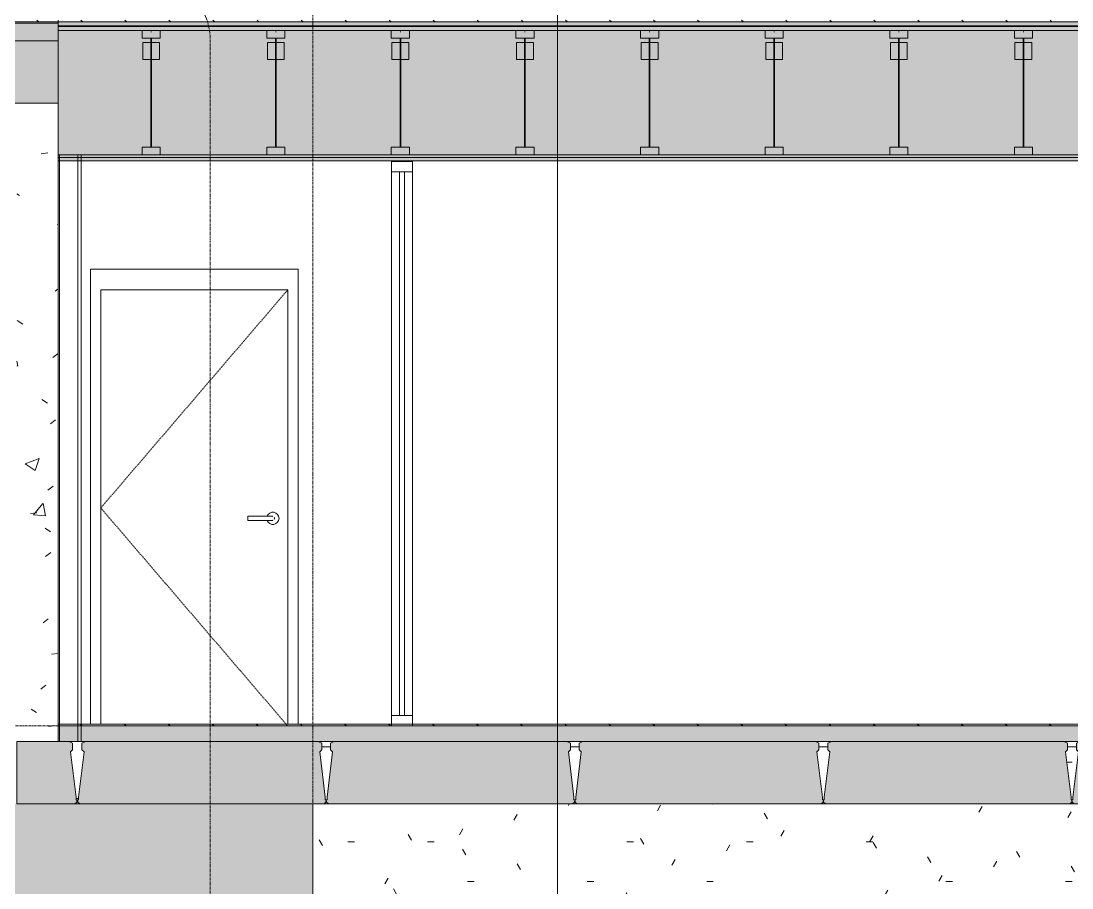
# Model space of a CAD drawing. Header units: inches. Extents: x -4168 to 1483, y -300 to 637.
# Drawn here: x -3210.5 to -3008.1, y -31.2 to 135.8 of the extents above; entities that cross this region are included whole.
import ezdxf

# ---------------------------------------------------------------- set-up
doc = ezdxf.new("R2010")
doc.units = ezdxf.units.IN
doc.header["$MEASUREMENT"] = 0
for name, pattern in [('Dash 1_16_', [0.125, 0.0625, -0.0625]), ('Dash Dot 3_16_', [0.3125, 0.1875, -0.0625, 0, -0.0625]), ('Grid Line 1_2_', [0.875, 0.5, -0.125, 0.125, -0.125])]:
    doc.linetypes.add(name, pattern=pattern)
for name, color, linetype, lineweight in [('0-1', 7, 'Continuous', 5), ('0-3', 55, 'Continuous', 9), ('0-4', 7, 'Continuous', 9), ('A-ANNO-SYMB-1', 150, 'Dash Dot 3_16_', 9), ('A-CLNG-1', 251, 'Continuous', 5), ('A-CLNG-2', 13, 'Continuous', 9), ('A-CLNG-PATT-1', 45, 'Continuous', 9), ('A-DOOR-4', 7, 'Dash 1_16_', 9), ('A-DOOR-5', 7, 'Continuous', 9), ('A-DOOR-FRAM-3', 7, 'Continuous', 9), ('A-FLOR-2', 8, 'Continuous', 5), ('A-FLOR-7', 192, 'Continuous', 9), ('A-FLOR-LEVL-1', 51, 'Grid Line 1_2_', 9), ('A-FLOR-MCUT-2', 51, 'Continuous', 9), ('A-FLOR-PATT-1', 45, 'Continuous', 9), ('A-GLAZ-CURT-1', 7, 'Continuous', 9), ('A-GLAZ-CWMG-1', 55, 'Continuous', 9), ('A-GLAZ-CWMG-2', 7, 'Continuous', 9), ('A-WALL-4', 250, 'Continuous', 13), ('A-WALL-5', 7, 'Continuous', 9), ('A-WALL-PATT-2', 45, 'Continuous', 9), ('A-WALL-PATT-3', 55, 'Continuous', 9), ('G-ANNO-SYMB', 111, 'Continuous', 9), ('I-WALL-4', 55, 'Continuous', 9), ('S-BEAM-2', 7, 'Continuous', 9), ('S-BEAM-4', 55, 'Continuous', 9), ('S-BEAM-5', 50, 'Continuous', 9), ('S-FNDN-2', 55, 'Continuous', 9), ('S-GRID-1', 1, 'Grid Line 1_2_', 9)]:
    doc.layers.add(name, color=color, linetype=linetype, lineweight=lineweight)
pattern_1 = [(0, (-3769.654, 146.633), (15.36, 3.84), [1.267, -10.253, 1.267, -10.253, -61.44]), (0, (-3769.654, 146.633), (15.36, 3.84), [-23.04, 1.267, -21.773, 1.267, -10.253, -26.88]), (0, (-3769.654, 146.633), (15.36, 3.84), [-57.6, 1.267, -6.413, 1.267, -17.933]), (120, (-3763.894, 148.553), (-11.0055376, 11.38215), [1.267, -10.253, 1.267, -10.253, -61.44]), (120, (-3763.894, 148.553), (-11.0055376, 11.38215), [-23.04, 1.267, -21.773, 1.267, -10.253, -26.88]), (120, (-3763.894, 148.553), (-11.0055376, 11.38215), [-57.6, 1.267, -6.413, 1.267, -17.933]), (240, (-3761.974, 156.233), (-4.3544624, -15.22215), [1.267, -10.253, 1.267, -10.253, -61.44]), (240, (-3761.974, 156.233), (-4.3544624, -15.22215), [-23.04, 1.267, -21.773, 1.267, -10.253, -26.88]), (240, (-3761.974, 156.233), (-4.3544624, -15.22215), [-57.6, 1.267, -6.413, 1.267, -17.933])]
pattern_2 = [(0, (-3769.654, 146.633), (30.72, 7.68), [1.267, -21.773, 1.267, -21.773, -122.88]), (0, (-3769.654, 146.633), (30.72, 7.68), [-46.08, 1.267, -44.813, 1.267, -21.773, -53.76]), (0, (-3769.654, 146.633), (30.72, 7.68), [-115.2, 1.267, -14.093, 1.267, -37.133]), (120, (-3758.134, 150.473), (-22.011075, 22.7643), [1.267, -21.773, 1.267, -21.773, -122.88]), (120, (-3758.134, 150.473), (-22.011075, 22.7643), [-46.08, 1.267, -44.813, 1.267, -21.773, -53.76]), (120, (-3758.134, 150.473), (-22.011075, 22.7643), [-115.2, 1.267, -14.093, 1.267, -37.133]), (240, (-3754.294, 165.833), (-8.708925, -30.4443), [1.267, -21.773, 1.267, -21.773, -122.88]), (240, (-3754.294, 165.833), (-8.708925, -30.4443), [-46.08, 1.267, -44.813, 1.267, -21.773, -53.76]), (240, (-3754.294, 165.833), (-8.708925, -30.4443), [-115.2, 1.267, -14.093, 1.267, -37.133])]
pattern_3 = [(135, (-3769.654, 146.633), (-4.24264, -4.24264), [])]

# ---------------------------------------------------------------- blocks, each defined once
blk = doc.blocks.new('Rectangular Mullion - 2_ x 4_ - INTERIOR-2183591-BUILDING SECTION - NORTH_SOUTH THRU PARKING RAMP - LOOKING WEST')
at = {"layer": 'A-GLAZ-CWMG-1'}
for p, q in [((-3139.12, 85), (-3139.12, 2)), ((-3135.12, 85), (-3135.12, 2))]:
    blk.add_line(p, q, dxfattribs=at)
blk = doc.blocks.new('Rectangular Mullion - 2_ x 4_ - INTERIOR-2186757-BUILDING SECTION - NORTH_SOUTH THRU PARKING RAMP - LOOKING WEST')
at = {"layer": 'A-GLAZ-CWMG-2'}
for p, q in [((-3135.12, 2), (-3139.12, 2)), ((-3139.12, 2), (-3139.12, 0)), ((-3135.12, 0), (-3135.12, 2)), ((-3139.12, 0), (-3135.12, 0))]:
    blk.add_line(p, q, dxfattribs=at)
blk = doc.blocks.new('HOLLOW METAL - HM - METAL LEAF - 1HR - 3-0 x 7-0-2191993-BUILDING SECTION - NORTH_SOUTH THRU PARKING RAMP - LOOKING WEST')
at = {"layer": 'A-DOOR-4'}
for p, q in [((-3159.14, 84), (-3195.14, 42)), ((-3195.14, 42), (-3159.14, 0))]:
    blk.add_line(p, q, dxfattribs=at)
at = {"layer": 'A-DOOR-5'}
for p, q in [((-3159.14, 84), (-3195.14, 84)), ((-3195.14, 84), (-3195.14, 0.37)), ((-3159.14, 0.37), (-3159.14, 84)), ((-3162.68, 40.39), (-3166.81, 40.39)), ((-3166.81, 40), (-3166.81, 40.39)), ((-3166.81, 39.61), (-3166.81, 40)), ((-3166.81, 39.61), (-3162.68, 39.61))]:
    blk.add_line(p, q, dxfattribs=at)
at = {"layer": 'A-DOOR-5', "flags": 128}
for points in [[(-3162.09, 40.39), (-3162.09, 40.39), (-3162.09, 40.39), (-3162.09, 40.39), (-3162.1, 40.39), (-3162.1, 40.39), (-3162.11, 40.39), (-3162.11, 40.39), (-3162.12, 40.39), (-3162.13, 40.39), (-3162.14, 40.39), (-3162.15, 40.39), (-3162.16, 40.39), (-3162.17, 40.39), (-3162.18, 40.39), (-3162.19, 40.39), (-3162.21, 40.39), (-3162.22, 40.39), (-3162.24, 40.39), (-3162.25, 40.39), (-3162.27, 40.39), (-3162.29, 40.39), (-3162.3, 40.39), (-3162.32, 40.39), (-3162.34, 40.39), (-3162.36, 40.39), (-3162.38, 40.39), (-3162.4, 40.39), (-3162.42, 40.39), (-3162.44, 40.39), (-3162.47, 40.39), (-3162.49, 40.39), (-3162.51, 40.39), (-3162.53, 40.39), (-3162.56, 40.39), (-3162.58, 40.39), (-3162.6, 40.39), (-3162.63, 40.39), (-3162.65, 40.39), (-3162.67, 40.39), (-3162.68, 40.39)], [(-3162.68, 39.61), (-3162.66, 39.61), (-3162.63, 39.61), (-3162.61, 39.61), (-3162.59, 39.61), (-3162.56, 39.61), (-3162.54, 39.61), (-3162.52, 39.61), (-3162.49, 39.61), (-3162.47, 39.61), (-3162.45, 39.61), (-3162.43, 39.61), (-3162.41, 39.61), (-3162.39, 39.61), (-3162.37, 39.61), (-3162.35, 39.61), (-3162.33, 39.61), (-3162.31, 39.61), (-3162.29, 39.61), (-3162.27, 39.61), (-3162.26, 39.61), (-3162.24, 39.61), (-3162.22, 39.61), (-3162.21, 39.61), (-3162.2, 39.61), (-3162.18, 39.61), (-3162.17, 39.61), (-3162.16, 39.61), (-3162.15, 39.61), (-3162.14, 39.61), (-3162.13, 39.61), (-3162.12, 39.61), (-3162.11, 39.61), (-3162.11, 39.61), (-3162.1, 39.61), (-3162.1, 39.61), (-3162.09, 39.61), (-3162.09, 39.61), (-3162.09, 39.61), (-3162.09, 39.61)]]:
    blk.add_lwpolyline(points, dxfattribs=at)
at = {"layer": 'A-DOOR-5'}
for centre, radius, start, end in [((-3161.99, 40), 1.18, 360, 160.3657), ((-3161.99, 40), 1.18, 199.5633, 360), ((-3162.09, 40), 0.394, 75, 90), ((-3162.09, 40), 0.394, 270, 285), ((-3162.09, 40), 0.394, 0, 30), ((-3162.09, 40), 0.394, 330, 0)]:
    blk.add_arc(centre, radius, start, end, dxfattribs=at)
at = {"layer": 'A-DOOR-FRAM-3'}
for p, q in [((-3197.14, 88), (-3197.14, 0.37)), ((-3157.14, 88), (-3197.14, 88)), ((-3157.14, 0.37), (-3157.14, 88)), ((-3195.14, 84), (-3195.14, 0.37)), ((-3195.14, 84), (-3159.14, 84)), ((-3159.14, 84), (-3159.14, 0.37))]:
    blk.add_line(p, q, dxfattribs=at)
blk = doc.blocks.new('Rectangular Mullion - 2_ x 4_ - INTERIOR-2183553-BUILDING SECTION - NORTH_SOUTH THRU PARKING RAMP - LOOKING WEST')
at = {"layer": 'A-GLAZ-CWMG-1'}
for p, q in [((-3139.12, 106.75), (-3139.12, 85)), ((-3135.12, 106.75), (-3135.12, 85))]:
    blk.add_line(p, q, dxfattribs=at)
blk = doc.blocks.new('Rectangular Mullion - 2_ x 4_ - INTERIOR-2186758-BUILDING SECTION - NORTH_SOUTH THRU PARKING RAMP - LOOKING WEST')
at = {"layer": 'A-GLAZ-CWMG-2'}
for p, q in [((-3135.12, 108.75), (-3139.12, 108.75)), ((-3139.12, 108.75), (-3139.12, 106.75)), ((-3135.12, 106.75), (-3135.12, 108.75)), ((-3139.12, 106.75), (-3135.12, 106.75))]:
    blk.add_line(p, q, dxfattribs=at)
blk = doc.blocks.new('System Panel - SINGLE PANE - SAFETY GLAZING-2187074-BUILDING SECTION - NORTH_SOUTH THRU PARKING RAMP - LOOKING WEST')
at = {"layer": 'A-GLAZ-CURT-1'}
for p, q in [((-3136.62, 106.75), (-3137.62, 106.75)), ((-3137.62, 106.75), (-3137.62, 2)), ((-3136.62, 2), (-3136.62, 106.75)), ((-3137.62, 2), (-3136.62, 2))]:
    blk.add_line(p, q, dxfattribs=at)
blk = doc.blocks.new('CTR - 1st Phase - Common Walls_rvt-1-BUILDING SECTION - NORTH_SOUTH THRU PARKING RAMP - LOOKING WEST')
at = {"layer": 'A-WALL-4'}
for p, q in [((-3203.07, 110), (-3203.07, -3)), ((-3199.57, 110), (-3199.57, -3))]:
    blk.add_line(p, q, dxfattribs=at)
at = {"layer": 'A-WALL-5'}
for p, q in [((-3203.32, 110), (-3203.32, -3)), ((-3198.95, 110), (-3203.32, 110)), ((-3198.95, -3), (-3198.95, 110)), ((-3203.32, -3), (-3198.95, -3))]:
    blk.add_line(p, q, dxfattribs=at)
at = {"layer": 'I-WALL-4'}
for p, q in [((-3197.14, 0.37), (-3197.14, 88)), ((-3197.14, 88), (-3157.14, 88)), ((-3157.14, 88), (-3157.14, 0.37)), ((-3199.43, -14), (-3199.9, -14))]:
    blk.add_line(p, q, dxfattribs=at)
at = {"layer": '0-4'}
for name in ['Rectangular Mullion - 2_ x 4_ - INTERIOR-2186758-BUILDING SECTION - NORTH_SOUTH THRU PARKING RAMP - LOOKING WEST', 'Rectangular Mullion - 2_ x 4_ - INTERIOR-2183553-BUILDING SECTION - NORTH_SOUTH THRU PARKING RAMP - LOOKING WEST', 'System Panel - SINGLE PANE - SAFETY GLAZING-2187074-BUILDING SECTION - NORTH_SOUTH THRU PARKING RAMP - LOOKING WEST', 'HOLLOW METAL - HM - METAL LEAF - 1HR - 3-0 x 7-0-2191993-BUILDING SECTION - NORTH_SOUTH THRU PARKING RAMP - LOOKING WEST', 'Rectangular Mullion - 2_ x 4_ - INTERIOR-2183591-BUILDING SECTION - NORTH_SOUTH THRU PARKING RAMP - LOOKING WEST', 'Rectangular Mullion - 2_ x 4_ - INTERIOR-2186757-BUILDING SECTION - NORTH_SOUTH THRU PARKING RAMP - LOOKING WEST']:
    blk.add_blockref(name, (0, 0), dxfattribs=at)
blk = doc.blocks.new('034100 - Precast Structural Concrete - Inverted Tee - IT 24IT31 _11_F _ 11_B SHELF_-2116639-BUILDING SECTION - NORTH_SOUTH THRU PARKING RAMP - LOOKING WEST')
at = {"layer": 'S-BEAM-4'}
h = blk.add_hatch(dxfattribs=at)
h.set_pattern_fill('FP_5', color=256, style=0, pattern_type=2)
h.set_pattern_definition(pattern_2)
h.paths.add_polyline_path([(-2960.2, -14.21), (-2960.02, -14.21), (-2960.02, -13.74), (-2958.96, -4.97), (-2959.35, -4.57), (-2959.35, -4), (-2961.04, -4), (-2961.04, -4.57), (-2961.44, -4.97), (-2960.37, -14), (-2960.37, -14.21), (-2960.24, -14.21)], flags=0)
h.paths.add_polyline_path([(-2960.16, -15), (-2959.78, -15), (-2960.16, -14.69), (-2960.2, -14.21), (-2960.24, -14.69), (-2960.61, -15), (-2960.2, -15)], flags=0)
h.paths.add_polyline_path([(-3055.96, -14.21), (-3055.78, -14.21), (-3055.78, -13.74), (-3054.72, -4.97), (-3055.12, -4.57), (-3055.12, -4), (-3056.81, -4), (-3056.81, -4.57), (-3057.2, -4.97), (-3056.14, -14), (-3056.14, -14.21), (-3056, -14.21)], flags=0)
h.paths.add_polyline_path([(-3056.38, -15), (-3055.54, -15), (-3055.92, -14.69), (-3055.96, -14.21), (-3056, -14.69), (-3056.14, -14.8)], flags=0)
h.paths.add_polyline_path([(-3103.84, -14.21), (-3103.67, -14.21), (-3103.67, -13.74), (-3102.6, -4.97), (-3103, -4.57), (-3103, -4), (-3104.69, -4), (-3104.69, -4.57), (-3105.08, -4.97), (-3104.02, -14), (-3104.02, -14.21), (-3103.88, -14.21)], flags=0)
h.paths.add_polyline_path([(-3103.8, -15), (-3103.43, -15), (-3103.8, -14.69), (-3103.84, -14.21), (-3103.88, -14.69), (-3104.26, -15), (-3103.84, -15)], flags=0)
h.paths.add_polyline_path([(-3008.08, -14.21), (-3007.9, -14.21), (-3007.9, -13.74), (-3006.84, -4.97), (-3007.23, -4.57), (-3007.23, -4), (-3008.93, -4), (-3008.93, -4.57), (-3009.32, -4.97), (-3008.26, -14), (-3008.26, -14.21), (-3008.12, -14.21)], flags=0)
h.paths.add_polyline_path([(-3008.08, -15), (-3007.66, -15), (-3008.04, -14.69), (-3008.08, -14.21), (-3008.12, -14.69), (-3008.5, -15), (-3008.12, -15)], flags=0)
h.paths.add_polyline_path([(-3151.73, -14.21), (-3151.55, -14.21), (-3151.55, -13.74), (-3150.49, -4.97), (-3150.88, -4.57), (-3150.88, -4), (-3152.57, -4), (-3152.57, -4.57), (-3152.97, -4.97), (-3151.9, -14), (-3151.87, -14.21), (-3151.77, -14.21)], flags=0)
h.paths.add_polyline_path([(-3151.73, -15), (-3151.31, -15), (-3151.68, -14.69), (-3151.73, -14.21), (-3151.77, -14.69), (-3152.14, -15), (-3151.77, -15)], flags=0)
h.paths.add_polyline_path([(-2864.43, -14.21), (-2864.26, -14.21), (-2864.26, -13.74), (-2863.19, -4.97), (-2863.59, -4.57), (-2863.59, -4), (-2865.28, -4), (-2865.28, -4.57), (-2865.67, -4.97), (-2864.61, -14), (-2864.61, -14.21), (-2864.48, -14.21)], flags=0)
h.paths.add_polyline_path([(-2864.61, -15), (-2864.02, -15), (-2864.39, -14.69), (-2864.43, -14.21), (-2864.48, -14.69), (-2864.85, -15)], flags=0)
h.paths.add_polyline_path([(-2912.32, -14.21), (-2912.14, -14.21), (-2912.14, -13.74), (-2911.08, -4.97), (-2911.47, -4.57), (-2911.47, -4), (-2913.16, -4), (-2913.16, -4.57), (-2913.56, -4.97), (-2912.49, -13.82), (-2912.49, -14.21), (-2912.36, -14.21)], flags=0)
h.paths.add_polyline_path([(-2911.9, -15), (-2912.27, -14.69), (-2912.32, -14.21), (-2912.36, -14.69), (-2912.73, -15), (-2912.07, -15)], flags=0)
h = blk.add_hatch(dxfattribs=at)
h.set_pattern_fill('FP_5', color=256, style=0, pattern_type=2)
h.set_pattern_definition(pattern_2)
h.paths.add_polyline_path([(-3154.32, -34.21), (-2827.84, -34.21), (-2827.84, -15), (-3154.32, -15), (-3154.32, -23.38)], flags=0)
h = blk.add_hatch(dxfattribs=at)
h.set_pattern_fill('FP_14', color=256, style=0, pattern_type=2)
h.set_pattern_definition([(0, (-3769.654, 168.31), (30.72, 5.431), [1.267, -21.773, 1.267, -21.773, -122.88]), (0, (-3769.654, 168.31), (30.72, 5.431), [-46.08, 1.267, -44.813, 1.267, -21.773, -53.76]), (0, (-3769.654, 168.31), (30.72, 5.431), [-115.2, 1.267, -14.093, 1.267, -37.133]), (129.232, (-3758.134, 171.026), (-19.350573, 12.83838), [1.002, -17.213, 1.002, -114.358]), (129.232, (-3758.134, 171.026), (-19.350573, 12.83838), [-19.217, -17.213, 1.002, -35.428, -60.716]), (129.232, (-3758.134, 171.026), (-19.350573, 12.83838), [-72.859, 1.002, -17.213, 1.002, -41.499]), (129.232, (-3758.134, 171.026), (-19.350573, 12.83838), [-92.075, -11.141, 1.002, -29.356]), (230.768, (-3754.294, 181.887), (-11.370004, -24.78585), [1.002, -17.213, 1.002, -114.358]), (230.768, (-3754.294, 181.887), (-11.370004, -24.78585), [-19.217, -17.213, 1.002, -35.428, -60.716]), (230.768, (-3754.294, 181.887), (-11.370004, -24.78585), [-72.859, 1.002, -17.213, 1.002, -41.499]), (230.768, (-3754.294, 181.887), (-11.370004, -24.78585), [-92.075, -11.141, 1.002, -29.356])])
h.paths.add_polyline_path([(-2831.87, -35), (-2827.84, -35), (-2827.84, -34.21), (-3154.32, -34.21), (-3154.32, -35), (-2835.24, -35)], flags=0)
for p, q in [((-3150.88, -4), (-3152.57, -4)), ((-3103, -4), (-3104.69, -4)), ((-3055.12, -4), (-3056.81, -4)), ((-3007.23, -4), (-3008.93, -4)), ((-2959.35, -4), (-2961.04, -4)), ((-2911.47, -4), (-2913.16, -4)), ((-2863.59, -4), (-2865.28, -4)), ((-3151.31, -15), (-3152.14, -15)), ((-3103.43, -15), (-3104.26, -15)), ((-3055.54, -15), (-3056.38, -15)), ((-3007.66, -15), (-3008.5, -15)), ((-2959.78, -15), (-2960.61, -15)), ((-2911.9, -15), (-2912.73, -15)), ((-2864.02, -15), (-2864.85, -15)), ((-2827.84, -15), (-2827.84, -34.21)), ((-2827.84, -34.21), (-3154.32, -34.21)), ((-2827.84, -34.21), (-2827.84, -35)), ((-2827.84, -35), (-3154.32, -35))]:
    blk.add_line(p, q, dxfattribs=at)
blk = doc.blocks.new('034100 - Precast Structural Concrete - Solid Plank - 12_-2115727-BUILDING SECTION - NORTH_SOUTH THRU PARKING RAMP - LOOKING WEST')
at = {"layer": 'S-BEAM-5'}
blk.add_hatch(color=256, dxfattribs=at).paths.add_polyline_path([(-3152.14, -15), (-3151.77, -14.69), (-3151.77, -14.21), (-3151.9, -14.21), (-3151.9, -13.74), (-3152.96, -4.96), (-3152.57, -4.57), (-3152.57, -3.31), (-3153.26, -3), (-3198.07, -3), (-3198.76, -3.31), (-3198.76, -4.57), (-3198.37, -4.97), (-3199.43, -14), (-3199.43, -14.21), (-3199.61, -14.21), (-3199.57, -14.69), (-3199.19, -15), (-3154.32, -15)], flags=0)
at = {"layer": 'S-BEAM-2'}
for p, q in [((-3198.07, -3), (-3198.76, -3.31)), ((-3198.76, -3.31), (-3198.76, -4.57)), ((-3153.26, -3), (-3198.07, -3)), ((-3152.57, -3.31), (-3153.26, -3)), ((-3152.57, -4.57), (-3152.57, -3.31)), ((-3198.37, -4.97), (-3199.43, -13.74)), ((-3198.76, -4.57), (-3198.37, -4.97)), ((-3152.97, -4.97), (-3152.57, -4.57)), ((-3151.9, -13.74), (-3152.97, -4.97)), ((-3199.43, -13.74), (-3199.43, -14.21)), ((-3151.9, -13.82), (-3151.9, -13.74)), ((-3151.9, -14.21), (-3151.9, -13.82)), ((-3199.43, -14.21), (-3199.61, -14.21)), ((-3199.61, -14.21), (-3199.57, -14.69)), ((-3199.57, -14.69), (-3199.19, -15)), ((-3199.19, -15), (-3152.14, -15)), ((-3152.14, -15), (-3151.77, -14.69)), ((-3151.73, -14.21), (-3151.9, -14.21)), ((-3151.77, -14.69), (-3151.73, -14.21))]:
    blk.add_line(p, q, dxfattribs=at)
blk = doc.blocks.new('034100 - Precast Structural Concrete - Solid Plank - 12_-1871086-BUILDING SECTION - NORTH_SOUTH THRU PARKING RAMP - LOOKING WEST')
at = {"layer": 'S-BEAM-5'}
blk.add_hatch(color=256, dxfattribs=at).paths.add_polyline_path([(-3133.54, -15), (-3104.26, -15), (-3103.88, -14.69), (-3103.88, -14.21), (-3104.02, -14.21), (-3104.02, -13.74), (-3105.08, -4.97), (-3104.69, -4.57), (-3104.69, -3.31), (-3105.38, -3), (-3150.19, -3), (-3150.88, -3.31), (-3150.88, -4.57), (-3150.49, -4.97), (-3151.55, -14), (-3151.55, -14.21), (-3151.73, -14.21), (-3151.68, -14.69), (-3151.31, -15), (-3150.3, -15)], flags=0)
at = {"layer": 'S-BEAM-2'}
for p, q in [((-3150.19, -3), (-3150.88, -3.31)), ((-3150.88, -3.31), (-3150.88, -4.57)), ((-3105.38, -3), (-3150.19, -3)), ((-3104.69, -3.31), (-3105.38, -3)), ((-3104.69, -4.57), (-3104.69, -3.31)), ((-3150.49, -4.97), (-3151.55, -13.74)), ((-3150.88, -4.57), (-3150.49, -4.97)), ((-3105.08, -4.97), (-3104.69, -4.57)), ((-3104.02, -13.74), (-3105.08, -4.97)), ((-3151.55, -13.74), (-3151.55, -14.21)), ((-3104.02, -13.82), (-3104.02, -13.74)), ((-3104.02, -14.21), (-3104.02, -13.82)), ((-3151.55, -14.21), (-3151.73, -14.21)), ((-3151.73, -14.21), (-3151.68, -14.69)), ((-3151.68, -14.69), (-3151.31, -15)), ((-3151.31, -15), (-3104.26, -15)), ((-3104.26, -15), (-3103.88, -14.69)), ((-3103.84, -14.21), (-3104.02, -14.21)), ((-3103.88, -14.69), (-3103.84, -14.21))]:
    blk.add_line(p, q, dxfattribs=at)
blk = doc.blocks.new('TRUSS - 24_-2435176-BUILDING SECTION - NORTH_SOUTH THRU PARKING RAMP - LOOKING WEST')
at = {"layer": 'S-BEAM-2'}
for p, q in [((-2519.67, 134), (-2519.67, 132.5)), ((-2516.17, 134), (-2519.67, 134)), ((-2516.17, 132.5), (-2516.17, 134)), ((-2519.67, 132.5), (-2516.17, 132.5)), ((-2516.3, 131.68), (-2519.55, 131.68)), ((-2519.55, 131.68), (-2519.55, 128.43)), ((-2516.3, 128.43), (-2516.3, 131.68)), ((-2519.55, 128.43), (-2516.3, 128.43)), ((-2519.67, 111.5), (-2519.67, 110)), ((-2516.17, 111.5), (-2519.67, 111.5)), ((-2516.17, 110), (-2516.17, 111.5)), ((-2519.67, 110), (-2516.17, 110))]:
    blk.add_line(p, q, dxfattribs=at)
at = {"layer": 'S-BEAM-4'}
for p, q in [((-2517.86, 133.75), (-2517.99, 133.75)), ((-2517.99, 132.5), (-2517.99, 111.5)), ((-2517.86, 111.5), (-2517.86, 132.5))]:
    blk.add_line(p, q, dxfattribs=at)
blk = doc.blocks.new('034100 - Precast Structural Concrete - Solid Plank - 12_-2074210-BUILDING SECTION - NORTH_SOUTH THRU PARKING RAMP - LOOKING WEST')
at = {"layer": 'S-BEAM-5'}
blk.add_hatch(color=256, dxfattribs=at).paths.add_polyline_path([(-3203.32, 120), (-3203.32, 132), (-3246.59, 131.97), (-3247.22, 131.69), (-3247.22, 130.43), (-3246.82, 130.03), (-3247.89, 121.18), (-3247.89, 120.79), (-3248.06, 120.79), (-3248.02, 120.31), (-3247.65, 120), (-3211.32, 120)], flags=0)
at = {"layer": 'S-BEAM-2'}
for p, q in [((-3246.52, 132), (-3247.22, 131.69)), ((-3247.22, 131.69), (-3247.22, 130.43)), ((-3203.32, 132), (-3246.52, 132)), ((-3203.32, 120), (-3203.32, 132)), ((-3246.82, 130.03), (-3247.89, 121.26)), ((-3247.22, 130.43), (-3246.82, 130.03)), ((-3247.89, 120.79), (-3248.06, 120.79)), ((-3248.06, 120.79), (-3248.02, 120.31)), ((-3248.02, 120.31), (-3247.65, 120)), ((-3247.89, 121.26), (-3247.89, 121.18)), ((-3247.89, 121.18), (-3247.89, 120.79)), ((-3247.65, 120), (-3203.32, 120))]:
    blk.add_line(p, q, dxfattribs=at)
blk = doc.blocks.new('034100 - Precast Structural Concrete - Solid Plank - 12_-2115728-BUILDING SECTION - NORTH_SOUTH THRU PARKING RAMP - LOOKING WEST')
at = {"layer": 'S-BEAM-5'}
blk.add_hatch(color=256, dxfattribs=at).paths.add_polyline_path([(-3200.14, -15), (-3199.77, -14.69), (-3199.77, -14.21), (-3199.9, -14.21), (-3199.9, -13.74), (-3200.97, -4.97), (-3200.57, -4.57), (-3200.57, -3.31), (-3201.26, -3), (-3211.32, -3), (-3211.32, -15), (-3200.57, -15)], flags=0)
at = {"layer": 'S-BEAM-2'}
for p, q in [((-3201.26, -3), (-3211.32, -3)), ((-3211.32, -3), (-3211.32, -15)), ((-3200.57, -3.31), (-3201.26, -3)), ((-3200.57, -4.57), (-3200.57, -3.31)), ((-3200.97, -4.97), (-3200.57, -4.57)), ((-3199.9, -13.74), (-3200.97, -4.97)), ((-3199.9, -13.82), (-3199.9, -13.74)), ((-3199.9, -14.21), (-3199.9, -13.82)), ((-3211.32, -15), (-3200.14, -15)), ((-3200.14, -15), (-3199.77, -14.69)), ((-3199.73, -14.21), (-3199.9, -14.21)), ((-3199.77, -14.69), (-3199.73, -14.21))]:
    blk.add_line(p, q, dxfattribs=at)
blk = doc.blocks.new('CTR - 1st Phase - Structure_rvt-1-BUILDING SECTION - NORTH_SOUTH THRU PARKING RAMP - LOOKING WEST')
at = {"layer": 'A-WALL-PATT-2'}
h = blk.add_hatch(dxfattribs=at)
h.set_pattern_fill('FP_12', color=256, style=0, pattern_type=2)
h.set_pattern_definition([(50, (-3769.654, 146.633), (27.5427, -2.4099), [2.88, -31.68]), (355, (-3769.654, 146.633), (-5.3278, 28.8843), [2.304, -25.344]), (100.451, (-3767.36, 146.432), (22.2153, 26.4739), [2.448, -26.924]), (46.184, (-3769.654, 154.313), (40.9819, -6.3564), [4.32, -47.52]), (96.636, (-3766.24, 153.784), (35.8907, 37.4062), [3.671, -40.386]), (351.184, (-3769.654, 154.313), (35.891, 37.4062), [3.456, -38.016]), (21, (-3765.814, 152.393), (22.921, -15.4607), [2.88, -31.68]), (326, (-3765.814, 152.393), (9.3435, 27.8457), [2.304, -25.344]), (71.451, (-3763.904, 151.105), (32.2648, 12.3844), [2.448, -26.924]), (37.5, (-3769.654, 146.633), (0.46686, 12.7827), [1.267, -23.77, 1.267, -24.461, -25.44]), (37.5, (-3769.654, 146.633), (0.46686, 12.7827), [-50.765, 1.267, -24.173]), (7.5, (-3769.654, 146.633), (10.1016, 15.1451), [1.267, -13.402, 1.267, -23.194, -9.696]), (7.5, (-3769.654, 146.633), (10.1016, 15.1451), [-39.13, 1.267, -8.429]), (327.5, (-3778.217, 146.633), (20.49916, -0.86578), [1.267, -8.333, 1.267, -28.685, -39.744]), (327.5, (-3778.217, 146.633), (20.49916, -0.86578), [-39.552, 1.267, -38.477]), (317.5, (-3782.057, 146.633), (22.3948, 3.8443), [1.267, -11.213, 1.267, -18.624, -28.224]), (317.5, (-3782.057, 146.633), (22.3948, 3.8443), [-32.371, 1.267, -26.957])])
h.paths.add_polyline_path([(-3203.32, -3), (-3203.32, 120), (-3211.32, 120), (-3211.32, -3)], flags=0)
at = {"layer": 'A-WALL-PATT-3'}
h = blk.add_hatch(dxfattribs=at)
h.set_pattern_fill('FP_3', color=256, style=0, pattern_type=2)
h.set_pattern_definition(pattern_1)
h.paths.add_polyline_path([(-3154.32, -129.2), (-3154.32, -15), (-3755.32, -15), (-3755.32, -41.19), (-3724.32, -43.67), (-3169.63, -126.91)], flags=0)
h.paths.add_polyline_path([(-3724.32, -49.73), (-3724.32, -49.69), (-3724.64, -49.69)], flags=0)
at = {"layer": 'A-WALL-5'}
for p, q in [((-3203.32, 120), (-3211.32, 120)), ((-3203.32, -3), (-3203.32, 120)), ((-3211.32, -3), (-3203.32, -3))]:
    blk.add_line(p, q, dxfattribs=at)
at = {"layer": 'S-FNDN-2'}
for p, q in [((-3199.19, -15), (-3200.14, -15)), ((-3154.32, -129.2), (-3154.32, -15))]:
    blk.add_line(p, q, dxfattribs=at)
at = {"layer": '0-3'}
for name, p in [('TRUSS - 24_-2435176-BUILDING SECTION - NORTH_SOUTH THRU PARKING RAMP - LOOKING WEST', (-667.51, 0)), ('TRUSS - 24_-2435176-BUILDING SECTION - NORTH_SOUTH THRU PARKING RAMP - LOOKING WEST', (-643.51, 0)), ('TRUSS - 24_-2435176-BUILDING SECTION - NORTH_SOUTH THRU PARKING RAMP - LOOKING WEST', (-619.51, 0)), ('TRUSS - 24_-2435176-BUILDING SECTION - NORTH_SOUTH THRU PARKING RAMP - LOOKING WEST', (-595.51, 0)), ('TRUSS - 24_-2435176-BUILDING SECTION - NORTH_SOUTH THRU PARKING RAMP - LOOKING WEST', (-571.51, 0)), ('TRUSS - 24_-2435176-BUILDING SECTION - NORTH_SOUTH THRU PARKING RAMP - LOOKING WEST', (-547.51, 0)), ('TRUSS - 24_-2435176-BUILDING SECTION - NORTH_SOUTH THRU PARKING RAMP - LOOKING WEST', (-523.51, 0)), ('TRUSS - 24_-2435176-BUILDING SECTION - NORTH_SOUTH THRU PARKING RAMP - LOOKING WEST', (-499.51, 0)), ('034100 - Precast Structural Concrete - Solid Plank - 12_-2074210-BUILDING SECTION - NORTH_SOUTH THRU PARKING RAMP - LOOKING WEST', (0, 0)), ('034100 - Precast Structural Concrete - Solid Plank - 12_-2115728-BUILDING SECTION - NORTH_SOUTH THRU PARKING RAMP - LOOKING WEST', (0, 0)), ('034100 - Precast Structural Concrete - Solid Plank - 12_-2115727-BUILDING SECTION - NORTH_SOUTH THRU PARKING RAMP - LOOKING WEST', (0, 0)), ('034100 - Precast Structural Concrete - Inverted Tee - IT 24IT31 _11_F _ 11_B SHELF_-2116639-BUILDING SECTION - NORTH_SOUTH THRU PARKING RAMP - LOOKING WEST', (0, 0)), ('034100 - Precast Structural Concrete - Solid Plank - 12_-1871086-BUILDING SECTION - NORTH_SOUTH THRU PARKING RAMP - LOOKING WEST', (0, 0)), ('034100 - Precast Structural Concrete - Solid Plank - 12_-1871086-BUILDING SECTION - NORTH_SOUTH THRU PARKING RAMP - LOOKING WEST', (47.88, 0)), ('034100 - Precast Structural Concrete - Solid Plank - 12_-1871086-BUILDING SECTION - NORTH_SOUTH THRU PARKING RAMP - LOOKING WEST', (95.76, 0)), ('034100 - Precast Structural Concrete - Solid Plank - 12_-1871086-BUILDING SECTION - NORTH_SOUTH THRU PARKING RAMP - LOOKING WEST', (143.65, 0))]:
    blk.add_blockref(name, p, dxfattribs=at)

msp = doc.modelspace()

# ---------------------------------------------------------------- hatches: boundary and pattern name
at = {"layer": 'A-CLNG-1'}
msp.add_hatch(color=256, dxfattribs=at).paths.add_polyline_path([(-2127.9861, 109.5), (-2104.8237, 109.5), (-2104.8237, 110), (-3203.3237, 110), (-3203.3237, 109.5), (-2918.8237, 109.5), (-2918.8237, 109.875), (-2913.3237, 109.875), (-2913.3237, 109.5), (-2717.2237, 109.5), (-2717.2237, 109.875), (-2711.7237, 109.875), (-2711.7237, 109.5), (-2515.3112, 109.5), (-2515.3112, 109.875), (-2509.8112, 109.875), (-2509.8112, 109.5), (-2136.3657, 109.5)], flags=0)
at = {"layer": 'A-CLNG-PATT-1'}
h = msp.add_hatch(dxfattribs=at)
h.set_pattern_fill('FP_5', color=256, style=0, pattern_type=2)
h.set_pattern_definition(pattern_2)
h.paths.add_polyline_path([(-2697.7985, 108.875), (-2104.8222, 108.875), (-2104.8237, 109.5), (-3203.3237, 109.5), (-3203.3237, 108.875), (-2706.1781, 108.875)], flags=0)
at = {"layer": 'A-FLOR-2'}
for points in [[(-3234.0925, 135.375), (-3203.3237, 135.375), (-3203.3237, 135.625), (-3852.4737, 135.625), (-3852.4737, 135.375), (-3248.6362, 135.375)], [(-3203.3237, 134.75), (-2076.1737, 134.75), (-2076.1737, 134.875), (-3203.3237, 134.875)]]:
    msp.add_hatch(color=256, dxfattribs=at).paths.add_polyline_path(points, flags=0)
at = {"layer": 'A-FLOR-PATT-1'}
h = msp.add_hatch(dxfattribs=at)
h.set_pattern_fill('FP_2', color=256, style=0, pattern_type=2)
h.set_pattern_definition(pattern_3)
h.paths.add_polyline_path([(-3234.0925, 135.625), (-3203.3237, 135.625), (-3203.3237, 136), (-3852.4737, 136), (-3852.4737, 135.625), (-3248.6362, 135.625)], flags=0)
h = msp.add_hatch(dxfattribs=at)
h.set_pattern_fill('FP_2', color=256, style=0, pattern_type=2)
h.set_pattern_definition(pattern_3)
h.paths.add_polyline_path([(-2664.2801, 135.625), (-2076.7987, 135.625), (-2076.7987, 136), (-3203.3237, 136), (-3203.3237, 135.625), (-2668.4112, 135.625)], flags=0)
h = msp.add_hatch(dxfattribs=at)
h.set_pattern_fill('FP_3', color=256, style=0, pattern_type=2)
h.set_pattern_definition(pattern_1)
h.paths.add_polyline_path([(-2668.4112, 134.875), (-2076.1737, 134.875), (-2076.1737, 135.625), (-3203.3237, 135.625), (-3203.3237, 134.875), (-2670.4112, 134.875)], flags=0)
h = msp.add_hatch(dxfattribs=at)
h.set_pattern_fill('FP_3', color=256, style=0, pattern_type=2)
h.set_pattern_definition(pattern_1)
h.paths.add_polyline_path([(-3852.4737, 132), (-3203.3237, 132), (-3203.3237, 135.375), (-3852.4737, 135.375), (-3852.4737, 132.1456)], flags=0)
h = msp.add_hatch(dxfattribs=at)
h.set_pattern_fill('FP_4', color=256, style=0, pattern_type=2)
h.set_pattern_definition([(0, (-3769.654, 146.633), (0, 4.798), []), (315, (-3769.654, 146.633), (4.7984266, 0), [6.786, -6.786]), (45, (-3769.654, 146.633), (4.7984266, 0), [6.786, -6.786])])
h.paths.add_polyline_path([(-2697.7985, 134), (-2076.1737, 134), (-2076.1737, 134.75), (-3203.3237, 134.75), (-3203.3237, 134), (-2706.4112, 134)], flags=0)
h = msp.add_hatch(dxfattribs=at)
h.set_pattern_fill('FP_1', color=256, style=0, pattern_type=2)
h.set_pattern_definition([(161.57, (-3769.174, 147.113), (-3.8399538, -1.54e-05), [0, -27.322, 3.034, 0]), (18.43, (-3770.134, 147.113), (-3.8399538, 1.54e-05), [0, -27.322, 3.034, 0]), (108.43, (-3769.174, 147.113), (1.919622, -9.6005246), [9.106, -21.25]), (71.57, (-3770.134, 147.113), (1.919622, 9.6005246), [9.106, -21.25])])
h.paths.add_polyline_path([(-2639.1413, 110), (-2070.6737, 110), (-2070.6737, 134), (-3203.3237, 134), (-3203.3237, 110), (-2647.5209, 110)], flags=0)
h = msp.add_hatch(dxfattribs=at)
h.set_pattern_fill('FP_2', color=256, style=0, pattern_type=2)
h.set_pattern_definition(pattern_3)
h.paths.add_polyline_path([(-2111.2269, 0), (-2107.3237, 0), (-2107.3237, 0.375), (-2305.9798, 0.375), (-2305.9798, 0.25), (-2353.2667, 0.25), (-2353.2667, 0), (-2127.9861, 0)], flags=0)
h.paths.add_polyline_path([(-2437.909, 0), (-2358.2165, 0), (-2358.2165, 0.25), (-2371.7407, 0.25), (-2371.7407, 0.375), (-2509.8112, 0.375), (-2509.8112, 0), (-2440.8077, 0)], flags=0)
h.paths.add_polyline_path([(-2831.872, 0), (-2717.2237, 0), (-2717.2237, 0.375), (-2873.3862, 0.375), (-2873.3862, 0), (-2848.6312, 0)], flags=0)
h.paths.add_polyline_path([(-2572.1046, 0), (-2556.0612, 0), (-2556.0612, 0.375), (-2711.7237, 0.375), (-2711.7237, 0), (-2576.2944, 0)], flags=0)
h.paths.add_polyline_path([(-2515.3112, 0), (-2515.3112, 0.375), (-2517.5612, 0.375), (-2517.5612, 0)], flags=0)
h.paths.add_polyline_path([(-3032.9823, 0), (-2918.8237, 0), (-2918.8237, 0.375), (-3203.3237, 0.375), (-3203.3237, 0), (-3066.5006, 0)], flags=0)
h.paths.add_polyline_path([(-2913.3237, 0), (-2911.8862, 0), (-2911.8862, 0.375), (-2913.3237, 0.375)], flags=0)
h = msp.add_hatch(dxfattribs=at)
h.set_pattern_fill('FP_3', color=256, style=0, pattern_type=2)
h.set_pattern_definition(pattern_1)
h.paths.add_polyline_path([(-2111.2269, -3), (-2107.3237, -3), (-2107.3237, 0), (-3203.3237, 0), (-3203.3237, -3), (-2127.9861, -3)], flags=0)

# ---------------------------------------------------------------- linework, layer by layer
at = {"layer": 'A-ANNO-SYMB-1'}
msp.add_line((-3174.0537, -173.5235), (-3174.0537, 132.0781), dxfattribs=at)
msp.add_arc((-3186.0537, 132.0781), 12, 0, 90, dxfattribs=at)
at = {"layer": 'A-CLNG-2'}
for p, q in [((-2104.8222, 110), (-3203.3237, 110)), ((-3203.3237, 110), (-3203.3237, 108.875)), ((-2104.8222, 109.5), (-3203.3237, 109.5)), ((-3203.3237, 108.875), (-2104.8222, 108.875))]:
    msp.add_line(p, q, dxfattribs=at)
at = {"layer": 'A-FLOR-7'}
for p, q in [((-3203.3237, 110), (-3203.3237, 136)), ((-3852.4737, 132), (-3203.3237, 132)), ((-2911.8862, 0.375), (-3203.3237, 0.375)), ((-3203.3237, 0.375), (-3203.3237, -3)), ((-3203.3237, -3), (-2107.3237, -3))]:
    msp.add_line(p, q, dxfattribs=at)
at = {"layer": 'A-FLOR-LEVL-1'}
msp.add_line((-4167.9645, 0), (-1830.091, 0), dxfattribs=at)
at = {"layer": 'A-FLOR-MCUT-2'}
for p, q in [((-2076.7987, 135.625), (-3852.4737, 135.625)), ((-3203.3237, 135.375), (-3852.4737, 135.375)), ((-2076.1737, 134.875), (-3203.3237, 134.875)), ((-2076.1737, 134.75), (-3203.3237, 134.75)), ((-2076.1737, 134), (-3203.3237, 134)), ((-2911.8862, 0), (-3203.3237, 0))]:
    msp.add_line(p, q, dxfattribs=at)
at = {"layer": 'G-ANNO-SYMB'}
msp.add_line((-3107.1488, 454.1414), (-3107.1488, -184.9308), dxfattribs=at)
at = {"layer": 'S-GRID-1'}
msp.add_line((-3154.3237, -159.8356), (-3154.3237, 464.0412), dxfattribs=at)

# ---------------------------------------------------------------- block references
at = {"layer": '0-1'}
for name in ['CTR - 1st Phase - Structure_rvt-1-BUILDING SECTION - NORTH_SOUTH THRU PARKING RAMP - LOOKING WEST', 'CTR - 1st Phase - Common Walls_rvt-1-BUILDING SECTION - NORTH_SOUTH THRU PARKING RAMP - LOOKING WEST']:
    msp.add_blockref(name, (0, 0), dxfattribs=at)

doc.saveas('drawing.dxf')
